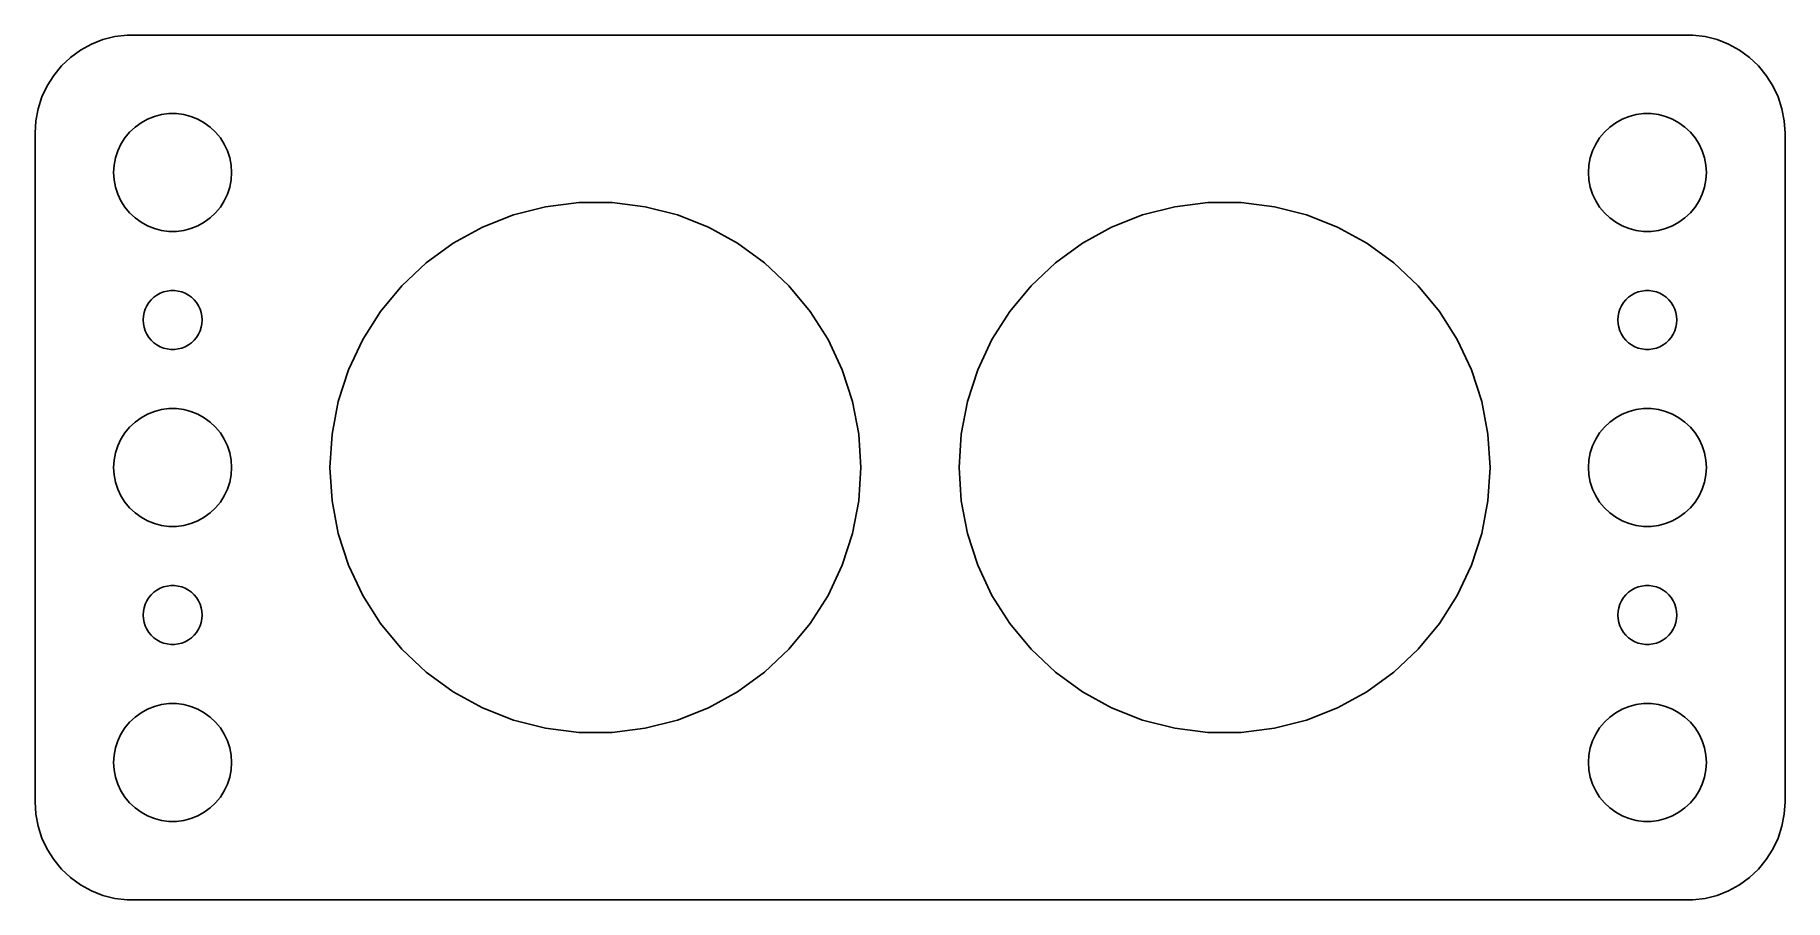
# Model space of a CAD drawing. Header units: metres. Extents: x -44.5 to 44.5, y 32 to 76.
import ezdxf

# ---------------------------------------------------------------- set-up
doc = ezdxf.new("R2010")
doc.units = ezdxf.units.M

msp = doc.modelspace()

# ---------------------------------------------------------------- linework, layer by layer
for p, q in [((-41.0451, 75.7553), (-41.6289, 75.5241)), ((-40.4369, 75.9114), (-41.0451, 75.7553)), ((-39.8139, 75.9901), (-40.4369, 75.9114)), ((39.8139, 75.9901), (-39.8139, 75.9901)), ((40.4369, 75.9114), (39.8139, 75.9901)), ((41.0451, 75.7553), (40.4369, 75.9114)), ((41.6289, 75.5241), (41.0451, 75.7553)), ((-42.6871, 74.8526), (-43.1448, 74.4227)), ((-42.1791, 75.2216), (-42.6871, 74.8526)), ((-41.6289, 75.5241), (-42.1791, 75.2216)), ((42.1791, 75.2216), (41.6289, 75.5241)), ((42.6871, 74.8526), (42.1791, 75.2216)), ((43.1448, 74.4227), (42.6871, 74.8526)), ((-43.5451, 73.9389), (-43.8815, 73.4088)), ((-43.1448, 74.4227), (-43.5451, 73.9389)), ((43.5451, 73.9389), (43.1448, 74.4227)), ((43.8815, 73.4088), (43.5451, 73.9389)), ((-43.8815, 73.4088), (-44.1489, 72.8406)), ((44.1489, 72.8406), (43.8815, 73.4088)), ((-44.3429, 72.2434), (-44.4606, 71.6267)), ((-44.1489, 72.8406), (-44.3429, 72.2434)), ((44.3429, 72.2434), (44.1489, 72.8406)), ((44.4606, 71.6267), (44.3429, 72.2434)), ((-44.4606, 71.6267), (-44.5, 71)), ((-39.6869, 71.0536), (-39.4123, 71.3115)), ((-39.4123, 71.3115), (-39.1075, 71.533)), ((-39.1075, 71.533), (-38.7773, 71.7145)), ((-38.7773, 71.7145), (-38.427, 71.8532)), ((-38.427, 71.8532), (-38.0621, 71.9469)), ((-38.0621, 71.9469), (-37.6884, 71.9941)), ((-37.6884, 71.9941), (-37.3116, 71.9941)), ((-37.3116, 71.9941), (-36.9379, 71.9469)), ((-36.9379, 71.9469), (-36.5729, 71.8532)), ((-36.5729, 71.8532), (-36.2227, 71.7145)), ((-36.2227, 71.7145), (-35.8925, 71.533)), ((-35.8925, 71.533), (-35.5877, 71.3115)), ((-35.5877, 71.3115), (-35.3131, 71.0536)), ((35.3131, 71.0536), (35.5877, 71.3115)), ((35.5877, 71.3115), (35.8925, 71.533)), ((35.8925, 71.533), (36.2227, 71.7145)), ((36.2227, 71.7145), (36.5729, 71.8532)), ((36.5729, 71.8532), (36.9379, 71.9469)), ((36.9379, 71.9469), (37.3116, 71.9941)), ((37.3116, 71.9941), (37.6884, 71.9941)), ((37.6884, 71.9941), (38.0621, 71.9469)), ((38.0621, 71.9469), (38.427, 71.8532)), ((38.427, 71.8532), (38.7773, 71.7145)), ((38.7773, 71.7145), (39.1075, 71.533)), ((39.1075, 71.533), (39.4123, 71.3115)), ((39.4123, 71.3115), (39.6869, 71.0536)), ((44.5, 71), (44.4606, 71.6267)), ((-44.5, 71), (-44.5, 37)), ((-40.2893, 70.1044), (-40.1289, 70.4453)), ((-40.1289, 70.4453), (-39.927, 70.7634)), ((-39.927, 70.7634), (-39.6869, 71.0536)), ((-35.3131, 71.0536), (-35.0729, 70.7634)), ((-35.0729, 70.7634), (-34.8711, 70.4453)), ((-34.8711, 70.4453), (-34.7107, 70.1044)), ((34.7107, 70.1044), (34.8711, 70.4453)), ((34.8711, 70.4453), (35.0729, 70.7634)), ((35.0729, 70.7634), (35.3131, 71.0536)), ((39.6869, 71.0536), (39.927, 70.7634)), ((39.927, 70.7634), (40.1289, 70.4453)), ((40.1289, 70.4453), (40.2893, 70.1044)), ((44.5, 37), (44.5, 71)), ((-40.4763, 69.376), (-40.4057, 69.7461)), ((-40.4057, 69.7461), (-40.2893, 70.1044)), ((-34.7107, 70.1044), (-34.5942, 69.7461)), ((-34.5942, 69.7461), (-34.5237, 69.376)), ((34.5237, 69.376), (34.5942, 69.7461)), ((34.5942, 69.7461), (34.7107, 70.1044)), ((40.2893, 70.1044), (40.4057, 69.7461)), ((40.4057, 69.7461), (40.4763, 69.376)), ((-40.5, 69), (-40.4763, 69.376)), ((-40.4763, 68.624), (-40.5, 69)), ((-40.4057, 68.2539), (-40.4763, 68.624)), ((-34.5237, 68.624), (-34.5942, 68.2539)), ((-34.5237, 69.376), (-34.5, 69)), ((-34.5, 69), (-34.5237, 68.624)), ((34.5, 69), (34.5237, 69.376)), ((34.5237, 68.624), (34.5, 69)), ((34.5942, 68.2539), (34.5237, 68.624)), ((40.4763, 68.624), (40.4057, 68.2539)), ((40.4763, 69.376), (40.5, 69)), ((40.5, 69), (40.4763, 68.624)), ((-40.2893, 67.8956), (-40.4057, 68.2539)), ((-40.1289, 67.5547), (-40.2893, 67.8956)), ((-34.7107, 67.8956), (-34.8711, 67.5547)), ((-34.5942, 68.2539), (-34.7107, 67.8956)), ((34.7107, 67.8956), (34.5942, 68.2539)), ((34.8711, 67.5547), (34.7107, 67.8956)), ((40.2893, 67.8956), (40.1289, 67.5547)), ((40.4057, 68.2539), (40.2893, 67.8956)), ((-39.927, 67.2366), (-40.1289, 67.5547)), ((-39.6869, 66.9464), (-39.927, 67.2366)), ((-39.4123, 66.6884), (-39.6869, 66.9464)), ((-35.3131, 66.9464), (-35.5877, 66.6884)), ((-35.0729, 67.2366), (-35.3131, 66.9464)), ((-34.8711, 67.5547), (-35.0729, 67.2366)), ((-21.748, 66.2152), (-20.1717, 66.8392)), ((-20.1717, 66.8392), (-18.5296, 67.2609)), ((-18.5296, 67.2609), (-16.8477, 67.4734)), ((-16.8477, 67.4734), (-15.1523, 67.4734)), ((-15.1523, 67.4734), (-13.4704, 67.2609)), ((-13.4704, 67.2609), (-11.8283, 66.8392)), ((-11.8283, 66.8392), (-10.252, 66.2152)), ((10.252, 66.2152), (11.8283, 66.8392)), ((11.8283, 66.8392), (13.4704, 67.2609)), ((13.4704, 67.2609), (15.1523, 67.4734)), ((15.1523, 67.4734), (16.8477, 67.4734)), ((16.8477, 67.4734), (18.5296, 67.2609)), ((18.5296, 67.2609), (20.1717, 66.8392)), ((20.1717, 66.8392), (21.748, 66.2152)), ((35.0729, 67.2366), (34.8711, 67.5547)), ((35.3131, 66.9464), (35.0729, 67.2366)), ((35.5877, 66.6884), (35.3131, 66.9464)), ((39.6869, 66.9464), (39.4123, 66.6884)), ((39.927, 67.2366), (39.6869, 66.9464)), ((40.1289, 67.5547), (39.927, 67.2366)), ((-39.1075, 66.467), (-39.4123, 66.6884)), ((-38.7773, 66.2855), (-39.1075, 66.467)), ((-38.427, 66.1468), (-38.7773, 66.2855)), ((-38.0621, 66.0531), (-38.427, 66.1468)), ((-37.6884, 66.0059), (-38.0621, 66.0531)), ((-37.3116, 66.0059), (-37.6884, 66.0059)), ((-36.9379, 66.0531), (-37.3116, 66.0059)), ((-36.5729, 66.1468), (-36.9379, 66.0531)), ((-36.2227, 66.2855), (-36.5729, 66.1468)), ((-35.8925, 66.467), (-36.2227, 66.2855)), ((-35.5877, 66.6884), (-35.8925, 66.467)), ((-23.2337, 65.3984), (-21.748, 66.2152)), ((-10.252, 66.2152), (-8.76633, 65.3984)), ((8.76633, 65.3984), (10.252, 66.2152)), ((21.748, 66.2152), (23.2337, 65.3984)), ((35.8925, 66.467), (35.5877, 66.6884)), ((36.2227, 66.2855), (35.8925, 66.467)), ((36.5729, 66.1468), (36.2227, 66.2855)), ((36.9379, 66.0531), (36.5729, 66.1468)), ((37.3116, 66.0059), (36.9379, 66.0531)), ((37.6884, 66.0059), (37.3116, 66.0059)), ((38.0621, 66.0531), (37.6884, 66.0059)), ((38.427, 66.1468), (38.0621, 66.0531)), ((38.7773, 66.2855), (38.427, 66.1468)), ((39.1075, 66.467), (38.7773, 66.2855)), ((39.4123, 66.6884), (39.1075, 66.467)), ((-24.6052, 64.4019), (-23.2337, 65.3984)), ((-8.76633, 65.3984), (-7.39478, 64.4019)), ((7.39478, 64.4019), (8.76633, 65.3984)), ((23.2337, 65.3984), (24.6052, 64.4019)), ((-25.8411, 63.2414), (-24.6052, 64.4019)), ((-7.39478, 64.4019), (-6.15892, 63.2414)), ((6.15892, 63.2414), (7.39478, 64.4019)), ((24.6052, 64.4019), (25.8411, 63.2414)), ((-26.9217, 61.9351), (-25.8411, 63.2414)), ((-6.15892, 63.2414), (-5.07826, 61.9351)), ((5.07826, 61.9351), (6.15892, 63.2414)), ((25.8411, 63.2414), (26.9217, 61.9351)), ((-38.8145, 62.2226), (-38.7135, 62.3817)), ((-38.7135, 62.3817), (-38.5934, 62.5268)), ((-38.5934, 62.5268), (-38.4561, 62.6558)), ((-38.4561, 62.6558), (-38.3037, 62.7665)), ((-38.3037, 62.7665), (-38.1387, 62.8572)), ((-38.1387, 62.8572), (-37.9635, 62.9266)), ((-37.9635, 62.9266), (-37.7811, 62.9734)), ((-37.7811, 62.9734), (-37.5942, 62.997)), ((-37.5942, 62.997), (-37.4058, 62.997)), ((-37.4058, 62.997), (-37.2189, 62.9734)), ((-37.2189, 62.9734), (-37.0365, 62.9266)), ((-37.0365, 62.9266), (-36.8613, 62.8572)), ((-36.8613, 62.8572), (-36.6963, 62.7665)), ((-36.6963, 62.7665), (-36.5439, 62.6558)), ((-36.5439, 62.6558), (-36.4065, 62.5268)), ((-36.4065, 62.5268), (-36.2865, 62.3817)), ((-36.2865, 62.3817), (-36.1855, 62.2226)), ((36.1855, 62.2226), (36.2865, 62.3817)), ((36.2865, 62.3817), (36.4065, 62.5268)), ((36.4065, 62.5268), (36.5439, 62.6558)), ((36.5439, 62.6558), (36.6963, 62.7665)), ((36.6963, 62.7665), (36.8613, 62.8572)), ((36.8613, 62.8572), (37.0365, 62.9266)), ((37.0365, 62.9266), (37.2189, 62.9734)), ((37.2189, 62.9734), (37.4058, 62.997)), ((37.4058, 62.997), (37.5942, 62.997)), ((37.5942, 62.997), (37.7811, 62.9734)), ((37.7811, 62.9734), (37.9635, 62.9266)), ((37.9635, 62.9266), (38.1387, 62.8572)), ((38.1387, 62.8572), (38.3037, 62.7665)), ((38.3037, 62.7665), (38.4561, 62.6558)), ((38.4561, 62.6558), (38.5934, 62.5268)), ((38.5934, 62.5268), (38.7135, 62.3817)), ((38.7135, 62.3817), (38.8145, 62.2226)), ((-39, 61.5), (-38.9882, 61.688)), ((-38.9882, 61.312), (-39, 61.5)), ((-38.9882, 61.688), (-38.9529, 61.873)), ((-38.9529, 61.873), (-38.8947, 62.0522)), ((-38.8947, 62.0522), (-38.8145, 62.2226)), ((-36.1855, 62.2226), (-36.1053, 62.0522)), ((-36.1053, 62.0522), (-36.0471, 61.873)), ((-36.0471, 61.873), (-36.0118, 61.688)), ((-36.0118, 61.688), (-36, 61.5)), ((-36, 61.5), (-36.0118, 61.312)), ((-27.8301, 60.5037), (-26.9217, 61.9351)), ((-5.07826, 61.9351), (-4.16985, 60.5037)), ((4.16985, 60.5037), (5.07826, 61.9351)), ((26.9217, 61.9351), (27.8301, 60.5037)), ((36, 61.5), (36.0118, 61.688)), ((36.0118, 61.312), (36, 61.5)), ((36.0118, 61.688), (36.0471, 61.873)), ((36.0471, 61.873), (36.1053, 62.0522)), ((36.1053, 62.0522), (36.1855, 62.2226)), ((38.8145, 62.2226), (38.8947, 62.0522)), ((38.8947, 62.0522), (38.9529, 61.873)), ((38.9529, 61.873), (38.9882, 61.688)), ((38.9882, 61.688), (39, 61.5)), ((39, 61.5), (38.9882, 61.312)), ((-38.9529, 61.127), (-38.9882, 61.312)), ((-38.8947, 60.9478), (-38.9529, 61.127)), ((-38.8145, 60.7774), (-38.8947, 60.9478)), ((-38.7135, 60.6183), (-38.8145, 60.7774)), ((-38.5934, 60.4732), (-38.7135, 60.6183)), ((-36.2865, 60.6183), (-36.4065, 60.4732)), ((-36.1855, 60.7774), (-36.2865, 60.6183)), ((-36.1053, 60.9478), (-36.1855, 60.7774)), ((-36.0471, 61.127), (-36.1053, 60.9478)), ((-36.0118, 61.312), (-36.0471, 61.127)), ((36.0471, 61.127), (36.0118, 61.312)), ((36.1053, 60.9478), (36.0471, 61.127)), ((36.1855, 60.7774), (36.1053, 60.9478)), ((36.2865, 60.6183), (36.1855, 60.7774)), ((36.4065, 60.4732), (36.2865, 60.6183)), ((38.7135, 60.6183), (38.5934, 60.4732)), ((38.8145, 60.7774), (38.7135, 60.6183)), ((38.8947, 60.9478), (38.8145, 60.7774)), ((38.9529, 61.127), (38.8947, 60.9478)), ((38.9882, 61.312), (38.9529, 61.127)), ((-38.4561, 60.3442), (-38.5934, 60.4732)), ((-38.3037, 60.2335), (-38.4561, 60.3442)), ((-38.1387, 60.1427), (-38.3037, 60.2335)), ((-37.9635, 60.0734), (-38.1387, 60.1427)), ((-37.7811, 60.0266), (-37.9635, 60.0734)), ((-37.5942, 60.0029), (-37.7811, 60.0266)), ((-37.4058, 60.0029), (-37.5942, 60.0029)), ((-37.2189, 60.0266), (-37.4058, 60.0029)), ((-37.0365, 60.0734), (-37.2189, 60.0266)), ((-36.8613, 60.1427), (-37.0365, 60.0734)), ((-36.6963, 60.2335), (-36.8613, 60.1427)), ((-36.5439, 60.3442), (-36.6963, 60.2335)), ((-36.4065, 60.4732), (-36.5439, 60.3442)), ((-28.552, 58.9697), (-27.8301, 60.5037)), ((-4.16985, 60.5037), (-3.44801, 58.9697)), ((3.44801, 58.9697), (4.16985, 60.5037)), ((27.8301, 60.5037), (28.552, 58.9697)), ((36.5439, 60.3442), (36.4065, 60.4732)), ((36.6963, 60.2335), (36.5439, 60.3442)), ((36.8613, 60.1427), (36.6963, 60.2335)), ((37.0365, 60.0734), (36.8613, 60.1427)), ((37.2189, 60.0266), (37.0365, 60.0734)), ((37.4058, 60.0029), (37.2189, 60.0266)), ((37.5942, 60.0029), (37.4058, 60.0029)), ((37.7811, 60.0266), (37.5942, 60.0029)), ((37.9635, 60.0734), (37.7811, 60.0266)), ((38.1387, 60.1427), (37.9635, 60.0734)), ((38.3037, 60.2335), (38.1387, 60.1427)), ((38.4561, 60.3442), (38.3037, 60.2335)), ((38.5934, 60.4732), (38.4561, 60.3442)), ((-29.0759, 57.3573), (-28.552, 58.9697)), ((-3.44801, 58.9697), (-2.92412, 57.3573)), ((2.92412, 57.3573), (3.44801, 58.9697)), ((28.552, 58.9697), (29.0759, 57.3573)), ((-38.0621, 56.9469), (-37.6884, 56.9941)), ((-37.6884, 56.9941), (-37.3116, 56.9941)), ((-37.3116, 56.9941), (-36.9379, 56.9469)), ((-29.3935, 55.692), (-29.0759, 57.3573)), ((-2.92412, 57.3573), (-2.60645, 55.692)), ((2.60645, 55.692), (2.92412, 57.3573)), ((29.0759, 57.3573), (29.3935, 55.692)), ((36.9379, 56.9469), (37.3116, 56.9941)), ((37.3116, 56.9941), (37.6884, 56.9941)), ((37.6884, 56.9941), (38.0621, 56.9469)), ((-39.6869, 56.0536), (-39.4123, 56.3115)), ((-39.4123, 56.3115), (-39.1075, 56.533)), ((-39.1075, 56.533), (-38.7773, 56.7145)), ((-38.7773, 56.7145), (-38.427, 56.8532)), ((-38.427, 56.8532), (-38.0621, 56.9469)), ((-36.9379, 56.9469), (-36.5729, 56.8532)), ((-36.5729, 56.8532), (-36.2227, 56.7145)), ((-36.2227, 56.7145), (-35.8925, 56.533)), ((-35.8925, 56.533), (-35.5877, 56.3115)), ((-35.5877, 56.3115), (-35.3131, 56.0536)), ((35.3131, 56.0536), (35.5877, 56.3115)), ((35.5877, 56.3115), (35.8925, 56.533)), ((35.8925, 56.533), (36.2227, 56.7145)), ((36.2227, 56.7145), (36.5729, 56.8532)), ((36.5729, 56.8532), (36.9379, 56.9469)), ((38.0621, 56.9469), (38.427, 56.8532)), ((38.427, 56.8532), (38.7773, 56.7145)), ((38.7773, 56.7145), (39.1075, 56.533)), ((39.1075, 56.533), (39.4123, 56.3115)), ((39.4123, 56.3115), (39.6869, 56.0536)), ((-40.2893, 55.1044), (-40.1289, 55.4453)), ((-40.1289, 55.4453), (-39.927, 55.7634)), ((-39.927, 55.7634), (-39.6869, 56.0536)), ((-35.3131, 56.0536), (-35.0729, 55.7634)), ((-35.0729, 55.7634), (-34.8711, 55.4453)), ((-34.8711, 55.4453), (-34.7107, 55.1044)), ((-29.5, 54), (-29.3935, 55.692)), ((-2.60645, 55.692), (-2.5, 54)), ((2.5, 54), (2.60645, 55.692)), ((29.3935, 55.692), (29.5, 54)), ((34.7107, 55.1044), (34.8711, 55.4453)), ((34.8711, 55.4453), (35.0729, 55.7634)), ((35.0729, 55.7634), (35.3131, 56.0536)), ((39.6869, 56.0536), (39.927, 55.7634)), ((39.927, 55.7634), (40.1289, 55.4453)), ((40.1289, 55.4453), (40.2893, 55.1044)), ((-40.5, 54), (-40.4763, 54.376)), ((-40.4763, 54.376), (-40.4057, 54.7461)), ((-40.4057, 54.7461), (-40.2893, 55.1044)), ((-34.7107, 55.1044), (-34.5942, 54.7461)), ((-34.5942, 54.7461), (-34.5237, 54.376)), ((-34.5237, 54.376), (-34.5, 54)), ((34.5, 54), (34.5237, 54.376)), ((34.5237, 54.376), (34.5942, 54.7461)), ((34.5942, 54.7461), (34.7107, 55.1044)), ((40.2893, 55.1044), (40.4057, 54.7461)), ((40.4057, 54.7461), (40.4763, 54.376)), ((40.4763, 54.376), (40.5, 54)), ((-40.4763, 53.624), (-40.5, 54)), ((-40.4057, 53.2539), (-40.4763, 53.624)), ((-34.5237, 53.624), (-34.5942, 53.2539)), ((-34.5, 54), (-34.5237, 53.624)), ((-29.3935, 52.308), (-29.5, 54)), ((-2.5, 54), (-2.60645, 52.308)), ((2.60645, 52.308), (2.5, 54)), ((29.5, 54), (29.3935, 52.308)), ((34.5237, 53.624), (34.5, 54)), ((34.5942, 53.2539), (34.5237, 53.624)), ((40.4763, 53.624), (40.4057, 53.2539)), ((40.5, 54), (40.4763, 53.624)), ((-40.2893, 52.8956), (-40.4057, 53.2539)), ((-40.1289, 52.5547), (-40.2893, 52.8956)), ((-39.927, 52.2366), (-40.1289, 52.5547)), ((-34.8711, 52.5547), (-35.0729, 52.2366)), ((-34.7107, 52.8956), (-34.8711, 52.5547)), ((-34.5942, 53.2539), (-34.7107, 52.8956)), ((34.7107, 52.8956), (34.5942, 53.2539)), ((34.8711, 52.5547), (34.7107, 52.8956)), ((35.0729, 52.2366), (34.8711, 52.5547)), ((40.1289, 52.5547), (39.927, 52.2366)), ((40.2893, 52.8956), (40.1289, 52.5547)), ((40.4057, 53.2539), (40.2893, 52.8956)), ((-39.6869, 51.9464), (-39.927, 52.2366)), ((-39.4123, 51.6885), (-39.6869, 51.9464)), ((-39.1075, 51.467), (-39.4123, 51.6885)), ((-35.5877, 51.6885), (-35.8925, 51.467)), ((-35.3131, 51.9464), (-35.5877, 51.6885)), ((-35.0729, 52.2366), (-35.3131, 51.9464)), ((-29.0759, 50.6427), (-29.3935, 52.308)), ((-2.60645, 52.308), (-2.92412, 50.6427)), ((2.92412, 50.6427), (2.60645, 52.308)), ((29.3935, 52.308), (29.0759, 50.6427)), ((35.3131, 51.9464), (35.0729, 52.2366)), ((35.5877, 51.6885), (35.3131, 51.9464)), ((35.8925, 51.467), (35.5877, 51.6885)), ((39.4123, 51.6885), (39.1075, 51.467)), ((39.6869, 51.9464), (39.4123, 51.6885)), ((39.927, 52.2366), (39.6869, 51.9464)), ((-38.7773, 51.2855), (-39.1075, 51.467)), ((-38.427, 51.1468), (-38.7773, 51.2855)), ((-38.0621, 51.0531), (-38.427, 51.1468)), ((-37.6884, 51.0059), (-38.0621, 51.0531)), ((-37.3116, 51.0059), (-37.6884, 51.0059)), ((-36.9379, 51.0531), (-37.3116, 51.0059)), ((-36.5729, 51.1468), (-36.9379, 51.0531)), ((-36.2227, 51.2855), (-36.5729, 51.1468)), ((-35.8925, 51.467), (-36.2227, 51.2855)), ((36.2227, 51.2855), (35.8925, 51.467)), ((36.5729, 51.1468), (36.2227, 51.2855)), ((36.9379, 51.0531), (36.5729, 51.1468)), ((37.3116, 51.0059), (36.9379, 51.0531)), ((37.6884, 51.0059), (37.3116, 51.0059)), ((38.0621, 51.0531), (37.6884, 51.0059)), ((38.427, 51.1468), (38.0621, 51.0531)), ((38.7773, 51.2855), (38.427, 51.1468)), ((39.1075, 51.467), (38.7773, 51.2855)), ((-28.552, 49.0303), (-29.0759, 50.6427)), ((-2.92412, 50.6427), (-3.44801, 49.0303)), ((3.44801, 49.0303), (2.92412, 50.6427)), ((29.0759, 50.6427), (28.552, 49.0303)), ((-27.8301, 47.4963), (-28.552, 49.0303)), ((-3.44801, 49.0303), (-4.16985, 47.4963)), ((4.16985, 47.4963), (3.44801, 49.0303)), ((28.552, 49.0303), (27.8301, 47.4963)), ((-38.8947, 47.0522), (-38.8145, 47.2226)), ((-38.8145, 47.2226), (-38.7135, 47.3817)), ((-38.7135, 47.3817), (-38.5934, 47.5268)), ((-38.5934, 47.5268), (-38.4561, 47.6558)), ((-38.4561, 47.6558), (-38.3037, 47.7665)), ((-38.3037, 47.7665), (-38.1387, 47.8573)), ((-38.1387, 47.8573), (-37.9635, 47.9266)), ((-37.9635, 47.9266), (-37.7811, 47.9734)), ((-37.7811, 47.9734), (-37.5942, 47.9971)), ((-37.5942, 47.9971), (-37.4058, 47.9971)), ((-37.4058, 47.9971), (-37.2189, 47.9734)), ((-37.2189, 47.9734), (-37.0365, 47.9266)), ((-37.0365, 47.9266), (-36.8613, 47.8573)), ((-36.8613, 47.8573), (-36.6963, 47.7665)), ((-36.6963, 47.7665), (-36.5439, 47.6558)), ((-36.5439, 47.6558), (-36.4065, 47.5268)), ((-36.4065, 47.5268), (-36.2865, 47.3817)), ((-36.2865, 47.3817), (-36.1855, 47.2226)), ((-36.1855, 47.2226), (-36.1053, 47.0522)), ((-26.9217, 46.0649), (-27.8301, 47.4963)), ((-4.16985, 47.4963), (-5.07826, 46.0649)), ((5.07826, 46.0649), (4.16985, 47.4963)), ((27.8301, 47.4963), (26.9217, 46.0649)), ((36.1053, 47.0522), (36.1855, 47.2226)), ((36.1855, 47.2226), (36.2865, 47.3817)), ((36.2865, 47.3817), (36.4065, 47.5268)), ((36.4065, 47.5268), (36.5439, 47.6558)), ((36.5439, 47.6558), (36.6963, 47.7665)), ((36.6963, 47.7665), (36.8613, 47.8573)), ((36.8613, 47.8573), (37.0365, 47.9266)), ((37.0365, 47.9266), (37.2189, 47.9734)), ((37.2189, 47.9734), (37.4058, 47.9971)), ((37.4058, 47.9971), (37.5942, 47.9971)), ((37.5942, 47.9971), (37.7811, 47.9734)), ((37.7811, 47.9734), (37.9635, 47.9266)), ((37.9635, 47.9266), (38.1387, 47.8573)), ((38.1387, 47.8573), (38.3037, 47.7665)), ((38.3037, 47.7665), (38.4561, 47.6558)), ((38.4561, 47.6558), (38.5934, 47.5268)), ((38.5934, 47.5268), (38.7135, 47.3817)), ((38.7135, 47.3817), (38.8145, 47.2226)), ((38.8145, 47.2226), (38.8947, 47.0522)), ((-39, 46.5), (-38.9882, 46.688)), ((-38.9882, 46.312), (-39, 46.5)), ((-38.9882, 46.688), (-38.9529, 46.873)), ((-38.9529, 46.127), (-38.9882, 46.312)), ((-38.9529, 46.873), (-38.8947, 47.0522)), ((-36.1053, 47.0522), (-36.0471, 46.873)), ((-36.0471, 46.873), (-36.0118, 46.688)), ((-36.0118, 46.312), (-36.0471, 46.127)), ((-36.0118, 46.688), (-36, 46.5)), ((-36, 46.5), (-36.0118, 46.312)), ((36, 46.5), (36.0118, 46.688)), ((36.0118, 46.312), (36, 46.5)), ((36.0118, 46.688), (36.0471, 46.873)), ((36.0471, 46.127), (36.0118, 46.312)), ((36.0471, 46.873), (36.1053, 47.0522)), ((38.8947, 47.0522), (38.9529, 46.873)), ((38.9529, 46.873), (38.9882, 46.688)), ((38.9882, 46.312), (38.9529, 46.127)), ((38.9882, 46.688), (39, 46.5)), ((39, 46.5), (38.9882, 46.312)), ((-38.8947, 45.9478), (-38.9529, 46.127)), ((-38.8145, 45.7774), (-38.8947, 45.9478)), ((-38.7135, 45.6183), (-38.8145, 45.7774)), ((-38.5934, 45.4732), (-38.7135, 45.6183)), ((-38.4561, 45.3442), (-38.5934, 45.4732)), ((-36.4065, 45.4732), (-36.5439, 45.3442)), ((-36.2865, 45.6183), (-36.4065, 45.4732)), ((-36.1855, 45.7774), (-36.2865, 45.6183)), ((-36.1053, 45.9478), (-36.1855, 45.7774)), ((-36.0471, 46.127), (-36.1053, 45.9478)), ((-25.8411, 44.7586), (-26.9217, 46.0649)), ((-5.07826, 46.0649), (-6.15892, 44.7586)), ((6.15892, 44.7586), (5.07826, 46.0649)), ((26.9217, 46.0649), (25.8411, 44.7586)), ((36.1053, 45.9478), (36.0471, 46.127)), ((36.1855, 45.7774), (36.1053, 45.9478)), ((36.2865, 45.6183), (36.1855, 45.7774)), ((36.4065, 45.4732), (36.2865, 45.6183)), ((36.5439, 45.3442), (36.4065, 45.4732)), ((38.5934, 45.4732), (38.4561, 45.3442)), ((38.7135, 45.6183), (38.5934, 45.4732)), ((38.8145, 45.7774), (38.7135, 45.6183)), ((38.8947, 45.9478), (38.8145, 45.7774)), ((38.9529, 46.127), (38.8947, 45.9478)), ((-38.3037, 45.2335), (-38.4561, 45.3442)), ((-38.1387, 45.1428), (-38.3037, 45.2335)), ((-37.9635, 45.0734), (-38.1387, 45.1428)), ((-37.7811, 45.0266), (-37.9635, 45.0734)), ((-37.5942, 45.003), (-37.7811, 45.0266)), ((-37.4058, 45.003), (-37.5942, 45.003)), ((-37.2189, 45.0266), (-37.4058, 45.003)), ((-37.0365, 45.0734), (-37.2189, 45.0266)), ((-36.8613, 45.1428), (-37.0365, 45.0734)), ((-36.6963, 45.2335), (-36.8613, 45.1428)), ((-36.5439, 45.3442), (-36.6963, 45.2335)), ((-24.6052, 43.5981), (-25.8411, 44.7586)), ((-6.15892, 44.7586), (-7.39478, 43.5981)), ((7.39478, 43.5981), (6.15892, 44.7586)), ((25.8411, 44.7586), (24.6052, 43.5981)), ((36.6963, 45.2335), (36.5439, 45.3442)), ((36.8613, 45.1428), (36.6963, 45.2335)), ((37.0365, 45.0734), (36.8613, 45.1428)), ((37.2189, 45.0266), (37.0365, 45.0734)), ((37.4058, 45.003), (37.2189, 45.0266)), ((37.5942, 45.003), (37.4058, 45.003)), ((37.7811, 45.0266), (37.5942, 45.003)), ((37.9635, 45.0734), (37.7811, 45.0266)), ((38.1387, 45.1428), (37.9635, 45.0734)), ((38.3037, 45.2335), (38.1387, 45.1428)), ((38.4561, 45.3442), (38.3037, 45.2335)), ((-23.2337, 42.6016), (-24.6052, 43.5981)), ((-7.39478, 43.5981), (-8.76633, 42.6016)), ((8.76633, 42.6016), (7.39478, 43.5981)), ((24.6052, 43.5981), (23.2337, 42.6016)), ((-38.7773, 41.7145), (-38.427, 41.8532)), ((-38.427, 41.8532), (-38.0621, 41.9469)), ((-38.0621, 41.9469), (-37.6884, 41.9941)), ((-37.6884, 41.9941), (-37.3116, 41.9941)), ((-37.3116, 41.9941), (-36.9379, 41.9469)), ((-36.9379, 41.9469), (-36.5729, 41.8532)), ((-36.5729, 41.8532), (-36.2227, 41.7145)), ((-21.748, 41.7848), (-23.2337, 42.6016)), ((-8.76633, 42.6016), (-10.252, 41.7848)), ((10.252, 41.7848), (8.76633, 42.6016)), ((23.2337, 42.6016), (21.748, 41.7848)), ((36.2227, 41.7145), (36.5729, 41.8532)), ((36.5729, 41.8532), (36.9379, 41.9469)), ((36.9379, 41.9469), (37.3116, 41.9941)), ((37.3116, 41.9941), (37.6884, 41.9941)), ((37.6884, 41.9941), (38.0621, 41.9469)), ((38.0621, 41.9469), (38.427, 41.8532)), ((38.427, 41.8532), (38.7773, 41.7145)), ((-39.927, 40.7634), (-39.6869, 41.0536)), ((-39.6869, 41.0536), (-39.4123, 41.3116)), ((-39.4123, 41.3116), (-39.1075, 41.533)), ((-39.1075, 41.533), (-38.7773, 41.7145)), ((-36.2227, 41.7145), (-35.8925, 41.533)), ((-35.8925, 41.533), (-35.5877, 41.3116)), ((-35.5877, 41.3116), (-35.3131, 41.0536)), ((-35.3131, 41.0536), (-35.0729, 40.7634)), ((-20.1717, 41.1608), (-21.748, 41.7848)), ((-18.5296, 40.7391), (-20.1717, 41.1608)), ((-11.8283, 41.1608), (-13.4704, 40.7391)), ((-10.252, 41.7848), (-11.8283, 41.1608)), ((11.8283, 41.1608), (10.252, 41.7848)), ((13.4704, 40.7391), (11.8283, 41.1608)), ((20.1717, 41.1608), (18.5296, 40.7391)), ((21.748, 41.7848), (20.1717, 41.1608)), ((35.0729, 40.7634), (35.3131, 41.0536)), ((35.3131, 41.0536), (35.5877, 41.3116)), ((35.5877, 41.3116), (35.8925, 41.533)), ((35.8925, 41.533), (36.2227, 41.7145)), ((38.7773, 41.7145), (39.1075, 41.533)), ((39.1075, 41.533), (39.4123, 41.3116)), ((39.4123, 41.3116), (39.6869, 41.0536)), ((39.6869, 41.0536), (39.927, 40.7634)), ((-40.4057, 39.7461), (-40.2893, 40.1044)), ((-40.2893, 40.1044), (-40.1289, 40.4453)), ((-40.1289, 40.4453), (-39.927, 40.7634)), ((-35.0729, 40.7634), (-34.8711, 40.4453)), ((-34.8711, 40.4453), (-34.7107, 40.1044)), ((-34.7107, 40.1044), (-34.5942, 39.7461)), ((-16.8477, 40.5266), (-18.5296, 40.7391)), ((-15.1523, 40.5266), (-16.8477, 40.5266)), ((-13.4704, 40.7391), (-15.1523, 40.5266)), ((15.1523, 40.5266), (13.4704, 40.7391)), ((16.8477, 40.5266), (15.1523, 40.5266)), ((18.5296, 40.7391), (16.8477, 40.5266)), ((34.5942, 39.7461), (34.7107, 40.1044)), ((34.7107, 40.1044), (34.8711, 40.4453)), ((34.8711, 40.4453), (35.0729, 40.7634)), ((39.927, 40.7634), (40.1289, 40.4453)), ((40.1289, 40.4453), (40.2893, 40.1044)), ((40.2893, 40.1044), (40.4057, 39.7461)), ((-40.5, 39), (-40.4763, 39.376)), ((-40.4763, 39.376), (-40.4057, 39.7461)), ((-34.5942, 39.7461), (-34.5237, 39.376)), ((-34.5237, 39.376), (-34.5, 39)), ((34.5, 39), (34.5237, 39.376)), ((34.5237, 39.376), (34.5942, 39.7461)), ((40.4057, 39.7461), (40.4763, 39.376)), ((40.4763, 39.376), (40.5, 39)), ((-40.4763, 38.624), (-40.5, 39)), ((-40.4057, 38.2539), (-40.4763, 38.624)), ((-34.5237, 38.624), (-34.5942, 38.2539)), ((-34.5, 39), (-34.5237, 38.624)), ((34.5237, 38.624), (34.5, 39)), ((34.5942, 38.2539), (34.5237, 38.624)), ((40.4763, 38.624), (40.4057, 38.2539)), ((40.5, 39), (40.4763, 38.624)), ((-40.2893, 37.8956), (-40.4057, 38.2539)), ((-40.1289, 37.5547), (-40.2893, 37.8956)), ((-39.927, 37.2366), (-40.1289, 37.5547)), ((-34.8711, 37.5547), (-35.0729, 37.2366)), ((-34.7107, 37.8956), (-34.8711, 37.5547)), ((-34.5942, 38.2539), (-34.7107, 37.8956)), ((34.7107, 37.8956), (34.5942, 38.2539)), ((34.8711, 37.5547), (34.7107, 37.8956)), ((35.0729, 37.2366), (34.8711, 37.5547)), ((40.1289, 37.5547), (39.927, 37.2366)), ((40.2893, 37.8956), (40.1289, 37.5547)), ((40.4057, 38.2539), (40.2893, 37.8956)), ((-44.5, 37), (-44.4606, 36.3733)), ((-39.6869, 36.9464), (-39.927, 37.2366)), ((-39.4123, 36.6885), (-39.6869, 36.9464)), ((-39.1075, 36.467), (-39.4123, 36.6885)), ((-35.5877, 36.6885), (-35.8925, 36.467)), ((-35.3131, 36.9464), (-35.5877, 36.6885)), ((-35.0729, 37.2366), (-35.3131, 36.9464)), ((35.3131, 36.9464), (35.0729, 37.2366)), ((35.5877, 36.6885), (35.3131, 36.9464)), ((35.8925, 36.467), (35.5877, 36.6885)), ((39.4123, 36.6885), (39.1075, 36.467)), ((39.6869, 36.9464), (39.4123, 36.6885)), ((39.927, 37.2366), (39.6869, 36.9464)), ((44.4606, 36.3733), (44.5, 37)), ((-44.4606, 36.3733), (-44.3429, 35.7566)), ((-44.3429, 35.7566), (-44.1489, 35.1594)), ((-38.7773, 36.2855), (-39.1075, 36.467)), ((-38.427, 36.1468), (-38.7773, 36.2855)), ((-38.0621, 36.0531), (-38.427, 36.1468)), ((-37.6884, 36.0059), (-38.0621, 36.0531)), ((-37.3116, 36.0059), (-37.6884, 36.0059)), ((-36.9379, 36.0531), (-37.3116, 36.0059)), ((-36.5729, 36.1468), (-36.9379, 36.0531)), ((-36.2227, 36.2855), (-36.5729, 36.1468)), ((-35.8925, 36.467), (-36.2227, 36.2855)), ((36.2227, 36.2855), (35.8925, 36.467)), ((36.5729, 36.1468), (36.2227, 36.2855)), ((36.9379, 36.0531), (36.5729, 36.1468)), ((37.3116, 36.0059), (36.9379, 36.0531)), ((37.6884, 36.0059), (37.3116, 36.0059)), ((38.0621, 36.0531), (37.6884, 36.0059)), ((38.427, 36.1468), (38.0621, 36.0531)), ((38.7773, 36.2855), (38.427, 36.1468)), ((39.1075, 36.467), (38.7773, 36.2855)), ((44.1489, 35.1594), (44.3429, 35.7566)), ((44.3429, 35.7566), (44.4606, 36.3733)), ((-44.1489, 35.1594), (-43.8815, 34.5912)), ((43.8815, 34.5912), (44.1489, 35.1594)), ((-43.8815, 34.5912), (-43.5451, 34.0611)), ((-43.5451, 34.0611), (-43.1448, 33.5773)), ((43.1448, 33.5773), (43.5451, 34.0611)), ((43.5451, 34.0611), (43.8815, 34.5912)), ((-43.1448, 33.5773), (-42.6871, 33.1474)), ((-42.6871, 33.1474), (-42.1791, 32.7784)), ((42.1791, 32.7784), (42.6871, 33.1474)), ((42.6871, 33.1474), (43.1448, 33.5773)), ((-42.1791, 32.7784), (-41.6289, 32.4759)), ((-41.6289, 32.4759), (-41.0451, 32.2447)), ((-41.0451, 32.2447), (-40.4369, 32.0886)), ((-40.4369, 32.0886), (-39.8139, 32.0099)), ((39.8139, 32.0099), (40.4369, 32.0886)), ((40.4369, 32.0886), (41.0451, 32.2447)), ((41.0451, 32.2447), (41.6289, 32.4759)), ((41.6289, 32.4759), (42.1791, 32.7784)), ((-39.8139, 32.0099), (39.8139, 32.0099))]:
    msp.add_line(p, q)

doc.saveas('drawing.dxf')
